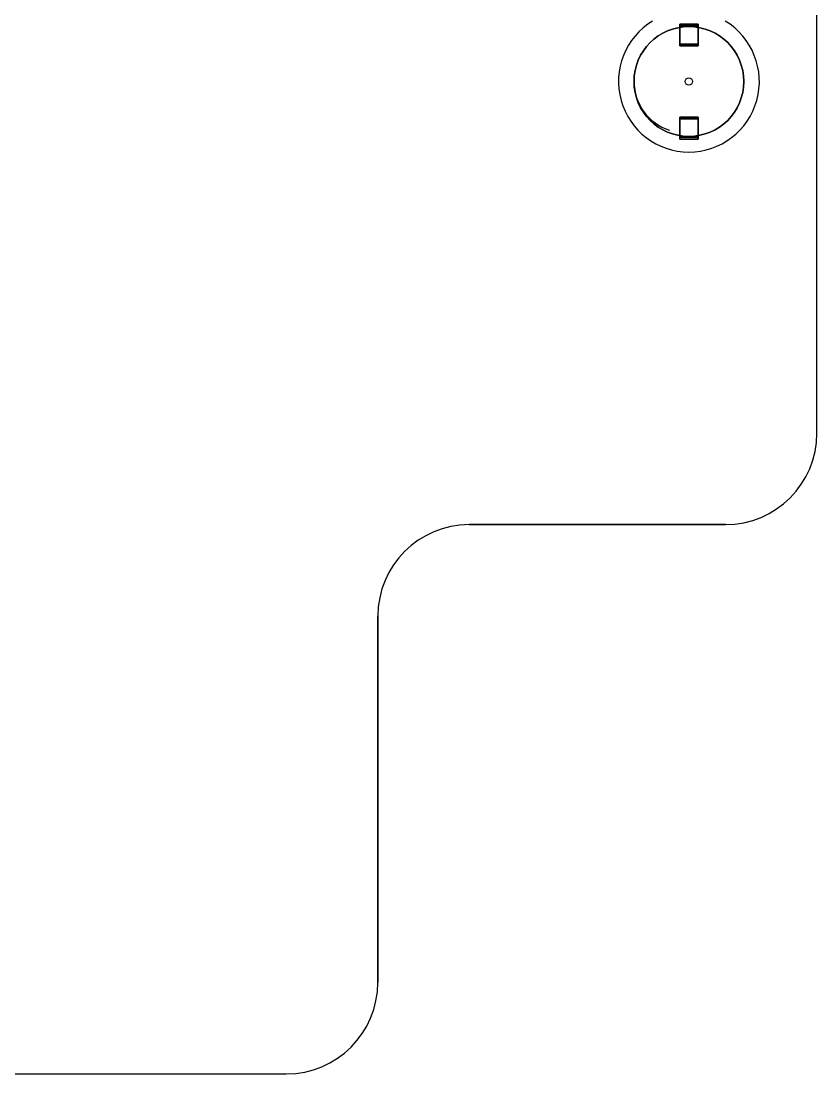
# Model space of a CAD drawing. Header units: millimetres. Extents: x 8.2 to 62.6, y 389.2 to 443.4.
# Drawn here: x 38.56 to 60.31, y 389.19 to 417.94 of the extents above; entities that cross this region are included whole.
import ezdxf

# ---------------------------------------------------------------- set-up
doc = ezdxf.new("R2010")
doc.units = ezdxf.units.MM
doc.layers.add('Feature', color=7, linetype='CONTINUOUS')

msp = doc.modelspace()

# ---------------------------------------------------------------- linework, layer by layer
at = {"layer": 'Feature'}
for p, q in [((60.3111, 406.685, -62.0183), (60.3111, 438.385, -62.0183)), ((60.3111, 406.685, -60.4183), (60.3111, 438.385, -60.4183)), ((60.3111, 406.685, -62.0183), (60.3111, 438.385, -62.0183)), ((60.3111, 406.685, -60.4183), (60.3111, 438.385, -60.4183)), ((56.5618, 417.855, -64.4683), (56.5618, 417.255, -64.4683)), ((56.5618, 417.855, -64.4683), (56.5618, 417.855, -65.7183)), ((56.5618, 417.255, -65.7183), (56.5618, 417.855, -65.7183)), ((57.0618, 417.855, -64.4683), (56.5618, 417.855, -64.4683)), ((56.5618, 417.855, -65.7183), (57.0618, 417.855, -65.7183)), ((56.5618, 417.855, -64.4683), (56.5618, 417.855, -65.7183)), ((57.0618, 417.855, -64.4683), (56.5618, 417.855, -64.4683)), ((56.5618, 417.855, -64.4683), (56.5618, 417.255, -64.4683)), ((56.5618, 417.855, -65.7183), (57.0618, 417.855, -65.7183)), ((56.5618, 417.255, -65.7183), (56.5618, 417.855, -65.7183)), ((56.5618, 417.805, -60.4183), (56.5618, 417.305, -60.4183)), ((56.5618, 417.805, -60.4183), (56.5618, 417.805, -67.7183)), ((56.5618, 417.305, -67.7183), (56.5618, 417.805, -67.7183)), ((57.0618, 417.805, -60.4183), (56.5618, 417.805, -60.4183)), ((56.5618, 417.805, -67.7183), (57.0618, 417.805, -67.7183)), ((56.5618, 417.805, -60.4183), (56.5618, 417.805, -67.7183)), ((57.0618, 417.805, -60.4183), (56.5618, 417.805, -60.4183)), ((56.5618, 417.805, -60.4183), (56.5618, 417.305, -60.4183)), ((56.5618, 417.805, -67.7183), (57.0618, 417.805, -67.7183)), ((56.5618, 417.305, -67.7183), (56.5618, 417.805, -67.7183)), ((57.0618, 417.255, -64.4683), (57.0618, 417.855, -64.4683)), ((57.0618, 417.855, -65.7183), (57.0618, 417.255, -65.7183)), ((57.0618, 417.855, -64.4683), (57.0618, 417.855, -65.7183)), ((57.0618, 417.855, -64.4683), (57.0618, 417.855, -65.7183)), ((57.0618, 417.255, -64.4683), (57.0618, 417.855, -64.4683)), ((57.0618, 417.855, -65.7183), (57.0618, 417.255, -65.7183)), ((57.0618, 417.305, -60.4183), (57.0618, 417.805, -60.4183)), ((57.0618, 417.805, -67.7183), (57.0618, 417.305, -67.7183)), ((57.0618, 417.805, -60.4183), (57.0618, 417.805, -67.7183)), ((57.0618, 417.805, -60.4183), (57.0618, 417.805, -67.7183)), ((57.0618, 417.305, -60.4183), (57.0618, 417.805, -60.4183)), ((57.0618, 417.805, -67.7183), (57.0618, 417.305, -67.7183)), ((56.5618, 417.305, -60.4183), (56.5618, 417.305, -67.7183)), ((56.5618, 417.305, -60.4183), (57.0618, 417.305, -60.4183)), ((56.5618, 417.305, -60.4183), (56.5618, 417.305, -67.7183)), ((57.0618, 417.305, -67.7183), (56.5618, 417.305, -67.7183)), ((56.5618, 417.305, -60.4183), (57.0618, 417.305, -60.4183)), ((57.0618, 417.305, -67.7183), (56.5618, 417.305, -67.7183)), ((56.5618, 417.255, -64.4683), (56.5618, 417.255, -65.7183)), ((56.5618, 417.255, -64.4683), (57.0618, 417.255, -64.4683)), ((56.5618, 417.255, -64.4683), (56.5618, 417.255, -65.7183)), ((57.0618, 417.255, -65.7183), (56.5618, 417.255, -65.7183)), ((56.5618, 417.255, -64.4683), (57.0618, 417.255, -64.4683)), ((57.0618, 417.255, -65.7183), (56.5618, 417.255, -65.7183)), ((57.0618, 417.305, -60.4183), (57.0618, 417.305, -67.7183)), ((57.0618, 417.305, -60.4183), (57.0618, 417.305, -67.7183)), ((57.0618, 417.255, -64.4683), (57.0618, 417.255, -65.7183)), ((57.0618, 417.255, -64.4683), (57.0618, 417.255, -65.7183)), ((57.0618, 415.315, -64.4683), (56.5618, 415.315, -64.4683)), ((56.5618, 415.315, -65.7183), (57.0618, 415.315, -65.7183)), ((56.5618, 415.315, -64.4683), (56.5618, 415.315, -65.7183)), ((56.5618, 415.315, -64.4683), (56.5618, 414.715, -64.4683)), ((56.5618, 415.315, -64.4683), (56.5618, 415.315, -65.7183)), ((56.5618, 414.715, -65.7183), (56.5618, 415.315, -65.7183)), ((57.0618, 415.315, -64.4683), (56.5618, 415.315, -64.4683)), ((56.5618, 415.315, -64.4683), (56.5618, 414.715, -64.4683)), ((56.5618, 414.715, -65.7183), (56.5618, 415.315, -65.7183)), ((56.5618, 415.315, -65.7183), (57.0618, 415.315, -65.7183)), ((56.5618, 415.265, -60.4183), (56.5618, 414.765, -60.4183)), ((56.5618, 415.265, -60.4183), (56.5618, 415.265, -67.7183)), ((56.5618, 414.765, -67.7183), (56.5618, 415.265, -67.7183)), ((57.0618, 415.265, -60.4183), (56.5618, 415.265, -60.4183)), ((56.5618, 415.265, -67.7183), (57.0618, 415.265, -67.7183)), ((56.5618, 415.265, -60.4183), (56.5618, 415.265, -67.7183)), ((57.0618, 415.265, -60.4183), (56.5618, 415.265, -60.4183)), ((56.5618, 415.265, -60.4183), (56.5618, 414.765, -60.4183)), ((56.5618, 415.265, -67.7183), (57.0618, 415.265, -67.7183)), ((56.5618, 414.765, -67.7183), (56.5618, 415.265, -67.7183)), ((57.0618, 415.315, -64.4683), (57.0618, 415.315, -65.7183)), ((57.0618, 414.715, -64.4683), (57.0618, 415.315, -64.4683)), ((57.0618, 415.315, -65.7183), (57.0618, 414.715, -65.7183)), ((57.0618, 415.315, -64.4683), (57.0618, 415.315, -65.7183)), ((57.0618, 414.715, -64.4683), (57.0618, 415.315, -64.4683)), ((57.0618, 415.315, -65.7183), (57.0618, 414.715, -65.7183)), ((57.0618, 414.765, -60.4183), (57.0618, 415.265, -60.4183)), ((57.0618, 415.265, -67.7183), (57.0618, 414.765, -67.7183)), ((57.0618, 415.265, -60.4183), (57.0618, 415.265, -67.7183)), ((57.0618, 415.265, -60.4183), (57.0618, 415.265, -67.7183)), ((57.0618, 414.765, -60.4183), (57.0618, 415.265, -60.4183)), ((57.0618, 415.265, -67.7183), (57.0618, 414.765, -67.7183)), ((56.5618, 414.765, -60.4183), (56.5618, 414.765, -67.7183)), ((56.5618, 414.765, -60.4183), (57.0618, 414.765, -60.4183)), ((56.5618, 414.765, -60.4183), (56.5618, 414.765, -67.7183)), ((57.0618, 414.765, -67.7183), (56.5618, 414.765, -67.7183)), ((56.5618, 414.765, -60.4183), (57.0618, 414.765, -60.4183)), ((57.0618, 414.765, -67.7183), (56.5618, 414.765, -67.7183)), ((56.5618, 414.715, -64.4683), (56.5618, 414.715, -65.7183)), ((56.5618, 414.715, -64.4683), (57.0618, 414.715, -64.4683)), ((56.5618, 414.715, -64.4683), (56.5618, 414.715, -65.7183)), ((57.0618, 414.715, -65.7183), (56.5618, 414.715, -65.7183)), ((56.5618, 414.715, -64.4683), (57.0618, 414.715, -64.4683)), ((57.0618, 414.715, -65.7183), (56.5618, 414.715, -65.7183)), ((56.8118, 414.785, -56.5183), (56.8118, 414.785, -59.4183)), ((56.8118, 414.785, -56.5183), (56.8118, 414.785, -59.4183)), ((57.0618, 414.765, -60.4183), (57.0618, 414.765, -67.7183)), ((57.0618, 414.765, -60.4183), (57.0618, 414.765, -67.7183)), ((57.0618, 414.715, -64.4683), (57.0618, 414.715, -65.7183)), ((57.0618, 414.715, -64.4683), (57.0618, 414.715, -65.7183)), ((60.3111, 406.685, -62.0183), (60.3111, 406.685, -60.4183)), ((60.3111, 406.685, -62.0183), (60.3111, 406.685, -60.4183)), ((57.8111, 404.185, -62.0183), (50.8111, 404.185, -62.0183)), ((50.8111, 404.185, -60.4183), (57.8111, 404.185, -60.4183)), ((50.8111, 404.185, -62.0183), (50.8111, 404.185, -60.4183)), ((57.8111, 404.185, -62.0183), (50.8111, 404.185, -62.0183)), ((50.8111, 404.185, -62.0183), (50.8111, 404.185, -60.4183)), ((50.8111, 404.185, -60.4183), (57.8111, 404.185, -60.4183)), ((57.8111, 404.185, -60.4183), (57.8111, 404.185, -62.0183)), ((57.8111, 404.185, -60.4183), (57.8111, 404.185, -62.0183)), ((48.3111, 401.685, -62.0183), (48.3111, 391.685, -62.0183)), ((48.3111, 401.685, -60.4183), (48.3111, 401.685, -62.0183)), ((48.3111, 391.685, -60.4183), (48.3111, 401.685, -60.4183)), ((48.3111, 401.685, -62.0183), (48.3111, 391.685, -62.0183)), ((48.3111, 401.685, -60.4183), (48.3111, 401.685, -62.0183)), ((48.3111, 391.685, -60.4183), (48.3111, 401.685, -60.4183)), ((48.3111, 391.685, -62.0183), (48.3111, 391.685, -60.4183)), ((48.3111, 391.685, -62.0183), (48.3111, 391.685, -60.4183)), ((16.3125, 389.185, -62.0183), (45.8111, 389.185, -62.0183)), ((16.3125, 389.185, -60.4183), (45.8111, 389.185, -60.4183)), ((16.3125, 389.185, -60.4183), (45.8111, 389.185, -60.4183)), ((16.3125, 389.185, -62.0183), (45.8111, 389.185, -62.0183)), ((45.8111, 389.185, -60.4183), (45.8111, 389.185, -62.0183)), ((45.8111, 389.185, -60.4183), (45.8111, 389.185, -62.0183))]:
    msp.add_line(p, q, dxfattribs=at)
for radius in [1.5, 1.5, 0.1, 0.1]:
    msp.add_circle((56.8118, 416.285), radius, dxfattribs=at)
for centre, radius, start, end in [((56.8118, 416.285, -60.4183), 1.925, 120.988, 59.0119), ((56.8118, 416.285, -60.4183), 1.925, 120.988, 59.0119), ((56.8118, 416.285, -59.4183), 1.925, 120.988, 59.0119), ((56.8118, 416.285, -59.4183), 1.925, 120.988, 59.0119), ((56.8118, 416.285, -56.5183), 1.5, -90, 180), ((56.8118, 416.285, -56.5183), 1.5, -90, 180), ((56.8118, 416.285, -56.5183), 1.5, 180, -90), ((56.7118, 416.285, -56.5183), 1.4, 180, -107.819), ((56.7118, 416.285, -56.5183), 1.4, 180, -107.819), ((56.8118, 416.285, -56.5183), 1.5, 180, -90), ((57.8111, 406.685, -62.0183), 2.5, -90, 0), ((57.8111, 406.685, -62.0183), 2.5, -90, 0), ((57.8111, 406.685, -60.4183), 2.5, -90, 0), ((57.8111, 406.685, -60.4183), 2.5, -90, 0), ((50.8111, 401.685, -62.0183), 2.5, 90, 180), ((50.8111, 401.685, -62.0183), 2.5, 90, 180), ((50.8111, 401.685, -60.4183), 2.5, 90, 180), ((50.8111, 401.685, -60.4183), 2.5, 90, 180), ((45.8111, 391.685, -60.4183), 2.5, -90, 0), ((45.8111, 391.685, -62.0183), 2.5, -90, 0), ((45.8111, 391.685, -62.0183), 2.5, -90, 0), ((45.8111, 391.685, -60.4183), 2.5, -90, 0)]:
    msp.add_arc(centre, radius, start, end, dxfattribs=at)

doc.saveas('drawing.dxf')
